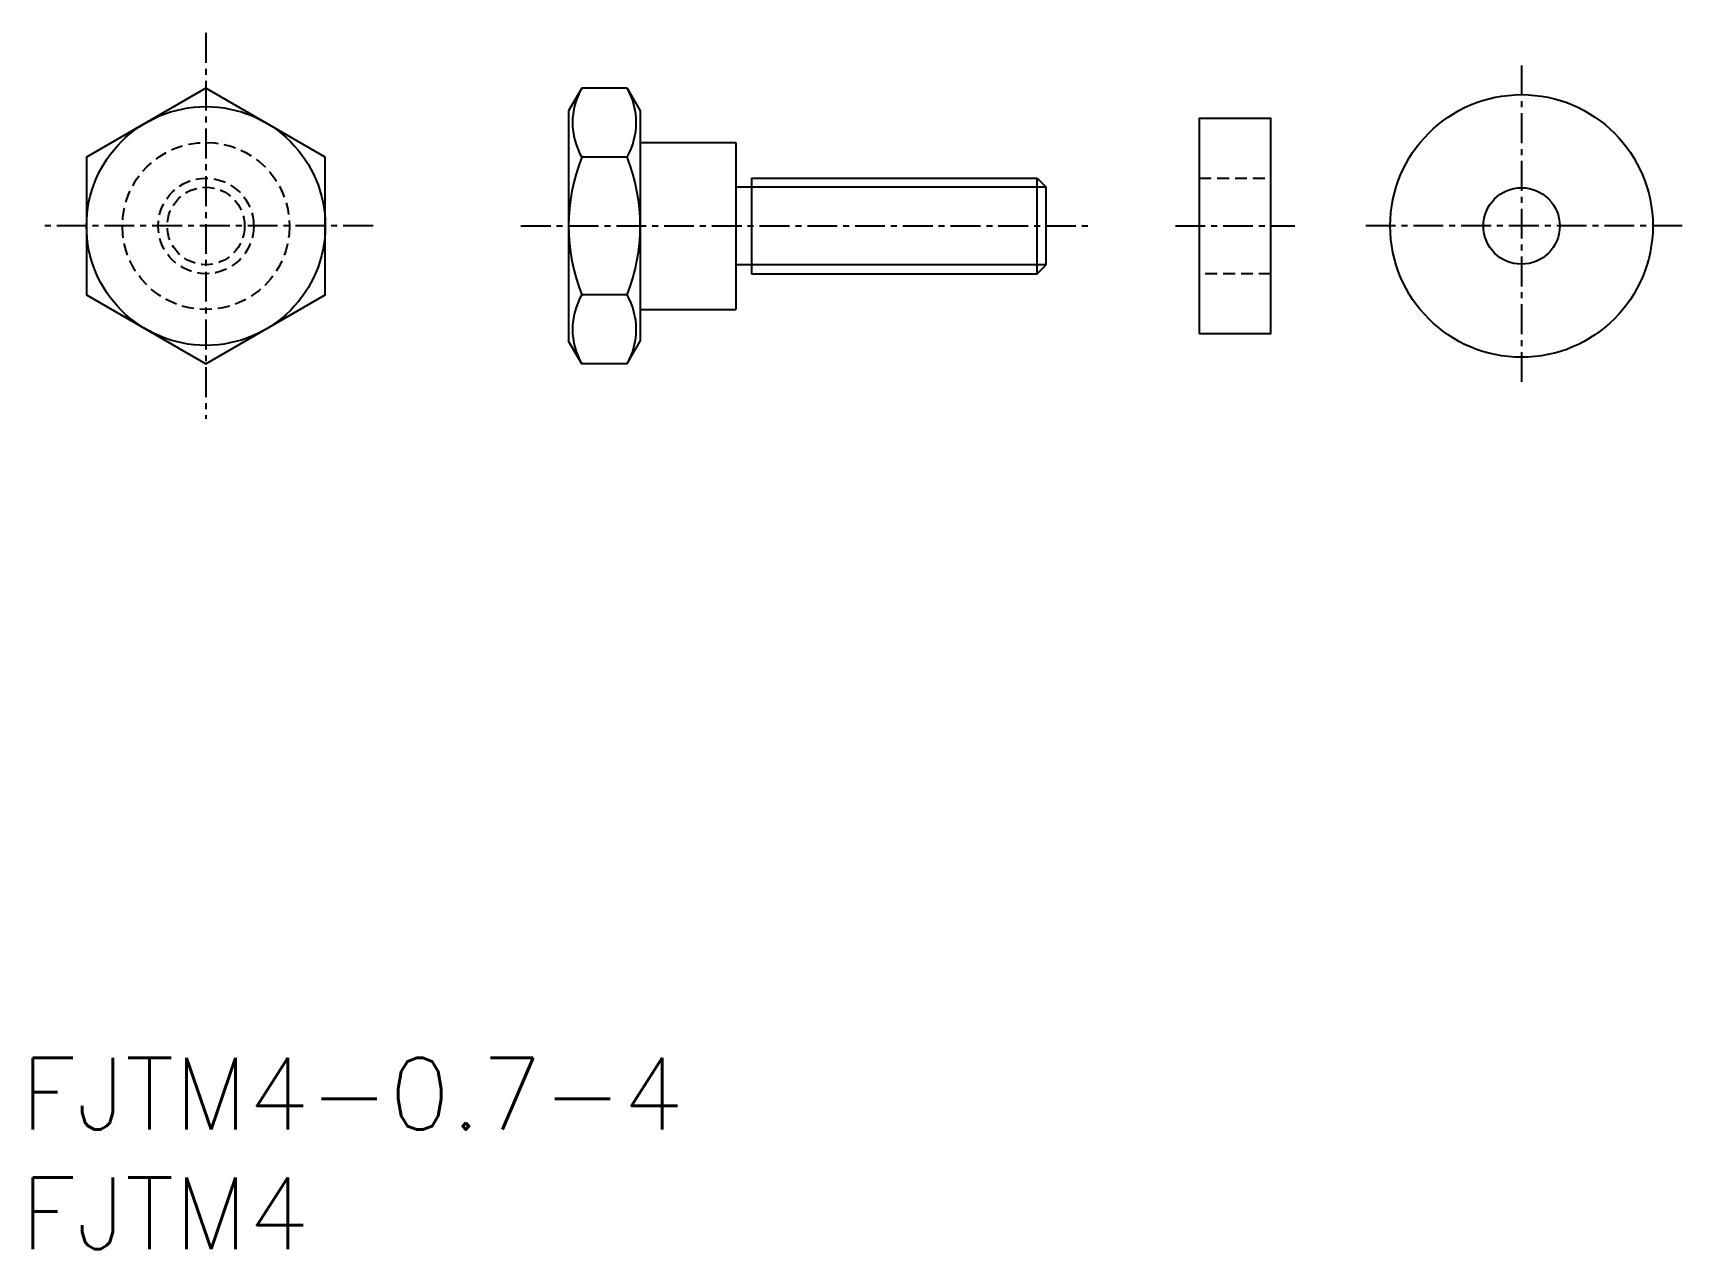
# Model space of a CAD drawing. Extents: x 112.7 to 181.8, y 65.5 to 116.4.
import ezdxf
from ezdxf.enums import TextEntityAlignment as Align

# ---------------------------------------------------------------- set-up
doc = ezdxf.new("R2010")
doc.units = 0
doc.linetypes.add('CENTER', pattern=[2, 1.25, -0.25, 0.25, -0.25])
doc.linetypes.add('DASHED', pattern=[0.75, 0.5, -0.25])
doc.layers.get('0').update_dxf_attribs({"linetype": 'CONTINUOUS'})
doc.layers.add('CENTER', color=1, linetype='CENTER')
doc.styles.get("Standard").update_dxf_attribs({"font": 'txt.shx', "bigfont": 'extfont.shx'})

msp = doc.modelspace()

# ---------------------------------------------------------------- linework, layer by layer
at = {"color": 7, "linetype": 'CONTINUOUS'}
for p, q in [((135.717, 114.095), (135.166, 113.14)), ((137.614, 114.095), (135.717, 114.095)), ((137.614, 114.095), (138.166, 113.14)), ((135.166, 113.14), (135.166, 103.504)), ((138.166, 113.14), (138.166, 103.504)), ((137.614, 111.209), (135.717, 111.209)), ((138.166, 111.822), (142.166, 111.822)), ((142.166, 111.822), (142.166, 104.822)), ((142.822, 110.322), (142.822, 106.322)), ((142.822, 110.322), (154.787, 110.322)), ((154.787, 110.322), (155.166, 109.943)), ((154.787, 106.322), (154.787, 110.322)), ((155.166, 106.701), (155.166, 109.943)), ((154.787, 106.322), (155.166, 106.701)), ((142.822, 106.322), (154.787, 106.322)), ((137.614, 105.435), (135.717, 105.435)), ((138.166, 104.822), (142.166, 104.822)), ((135.717, 102.548), (135.166, 103.504)), ((137.614, 102.548), (138.166, 103.504)), ((137.614, 102.548), (135.717, 102.548))]:
    msp.add_line(p, q, dxfattribs=at)
at = {"color": 3, "linetype": 'CONTINUOUS'}
for p, q in [((155.166, 109.943), (142.166, 109.943)), ((155.166, 106.701), (142.166, 106.701))]:
    msp.add_line(p, q, dxfattribs=at)
at = {"color": 3, "linetype": 'DASHED'}
for p, q in [((161.581, 110.322), (164.581, 110.322)), ((164.581, 106.322), (161.581, 106.322))]:
    msp.add_line(p, q, dxfattribs=at)
at = {"color": 7, "linetype": 'CONTINUOUS'}
for points in [[(124.975, 111.209), (119.975, 114.095), (114.975, 111.209), (114.975, 105.435), (119.975, 102.548), (124.975, 105.435)], [(161.581, 103.822), (164.581, 103.822), (164.581, 112.822), (161.581, 112.822)]]:
    msp.add_lwpolyline(points, close=True, dxfattribs=at)
for centre, radius in [((119.975, 108.322), 5), ((175.081, 108.322), 5.5), ((175.081, 108.322), 1.6)]:
    msp.add_circle(centre, radius, dxfattribs=at)
at = {"color": 3, "linetype": 'DASHED'}
for radius in [3.5, 2, 1.621]:
    msp.add_circle((119.975, 108.322), radius, dxfattribs=at)
at = {"color": 7, "linetype": 'CONTINUOUS'}
for centre, radius, start, end in [((138.217, 112.652), 2.887, 150.00001, 209.99999), ((135.114, 112.652), 2.887, 330.00001, 29.99999), ((142.996, 108.322), 7.83, 158.36645, 201.63355), ((130.336, 108.322), 7.83, 338.36645, 21.63355), ((138.217, 103.992), 2.887, 150.00001, 209.99999), ((135.114, 103.992), 2.887, 330.00001, 29.99999)]:
    msp.add_arc(centre, radius, start, end, dxfattribs=at)
at = {"layer": 'CENTER', "color": 1, "linetype": 'CENTER'}
for p, q in [((119.975, 116.405), (119.975, 100.239)), ((175.081, 115.044), (175.081, 101.6)), ((126.975, 108.322), (112.975, 108.322)), ((133.166, 108.322), (157.166, 108.322)), ((160.581, 108.322), (165.581, 108.322)), ((181.803, 108.322), (168.359, 108.322))]:
    msp.add_line(p, q, dxfattribs=at)

# ---------------------------------------------------------------- texts
at = {"color": 7, "linetype": 'CONTINUOUS'}
for s, p in [('FJTM4-0.7-4', (112.217, 71.979)), ('FJTM4', (112.217, 66.979))]:
    msp.add_text(s, height=3, dxfattribs=at).set_placement(p, align=Align.MIDDLE_LEFT)

doc.saveas('drawing.dxf')
